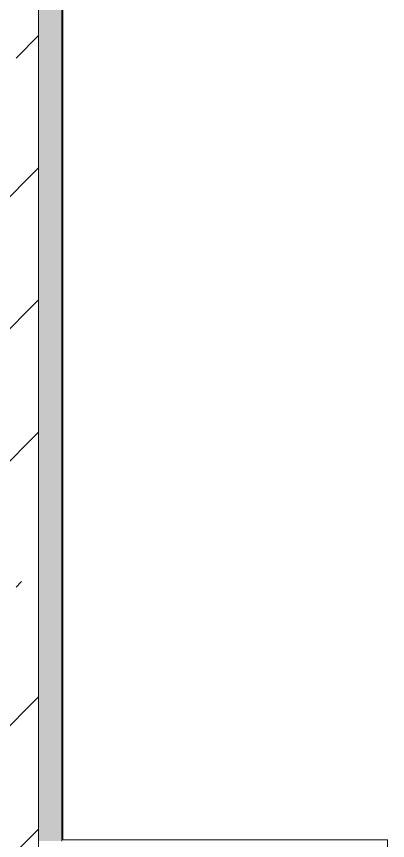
# Model space of a CAD drawing. Header units: millimetres. Extents: x -213911 to 415037, y -3642 to 107391.
# Drawn here: x 38806 to 39126, y 79987 to 80697 of the extents above; entities that cross this region are included whole.
import ezdxf

# ---------------------------------------------------------------- set-up
doc = ezdxf.new("R2010")
doc.units = ezdxf.units.MM
for name, color, linetype, lineweight in [('A-FLOR', 7, 'Continuous', 9), ('I-WALL', 7, 'Continuous', 5), ('Оси', 7, 'Continuous', 9)]:
    doc.layers.add(name, color=color, linetype=linetype, lineweight=lineweight)
doc.layers.add('A-WALL-1', color=9, linetype='Continuous', lineweight=5, true_color=0x808080)
doc.layers.add('A-WALL-FNSH-1', color=9, linetype='Continuous', lineweight=5, true_color=0x808080)

# ---------------------------------------------------------------- blocks, each defined once
blk = doc.blocks.new('1floor')
at = {"layer": 'I-WALL'}
h = blk.add_hatch(dxfattribs=at)
h.set_pattern_fill('FP_1', color=256, style=0, pattern_type=2)
h.set_pattern_definition([(45, (0, 0), (-114.04925, 114.04925), []), (45, (114.05, 0), (-114.04925, 114.04925), [201.612, -40.322, 6.706, -33.617])])
h.paths.add_polyline_path([(38663.45, 400), (38760, 400), (38760, 7400), (38540, 7400), (38540, 400), (38655.17, 400)])
h = blk.add_hatch(dxfattribs=at)
h.set_pattern_fill('FP_191', color=256, style=0, pattern_type=2)
h.set_pattern_definition([(0, (0, 0), (243.84, 60.96), [20.117, -162.763, 20.117, -162.763, -975.36]), (0, (0, 0), (243.84, 60.96), [-365.76, 20.117, -345.643, 20.117, -162.763, -426.72]), (0, (0, 0), (243.84, 60.96), [-914.4, 20.117, -101.803, 20.117, -284.683]), (120, (91.44, 30.48), (-174.71291, 180.69163), [20.117, -162.763, 20.117, -162.763, -975.36]), (120, (91.44, 30.48), (-174.71291, 180.69163), [-365.76, 20.117, -345.643, 20.117, -162.763, -426.72]), (120, (91.44, 30.48), (-174.71291, 180.69163), [-914.4, 20.117, -101.803, 20.117, -284.683]), (240, (121.92, 152.4), (-69.12709, -241.65163), [20.117, -162.763, 20.117, -162.763, -975.36]), (240, (121.92, 152.4), (-69.12709, -241.65163), [-365.76, 20.117, -345.643, 20.117, -162.763, -426.72]), (240, (121.92, 152.4), (-69.12709, -241.65163), [-914.4, 20.117, -101.803, 20.117, -284.683])])
h.paths.add_polyline_path([(38760, 800), (38780, 800.08), (38780, 7379), (38760, 7400), (38760, 1052.71)])
h.paths.add_polyline_path([(38780, 7380), (38780, 7400), (38760, 7400)])
at = {"layer": 'A-FLOR'}
blk.add_line((38780, 800), (38780, 7379), dxfattribs=at)
at = {"layer": 'A-WALL-1'}
blk.add_line((38760, 7400), (38760, 400), dxfattribs=at)
at = {"layer": 'A-WALL-FNSH-1'}
for p, q in [((38781, 801), (38781, 7379)), ((39061, 801), (38781, 801)), ((39061, 140), (39061, 801))]:
    blk.add_line(p, q, dxfattribs=at)
at = {"layer": 'Оси'}
blk.add_line((38760, -623.46), (38760, 4376.54), dxfattribs=at)

msp = doc.modelspace()

# ---------------------------------------------------------------- block references
msp.add_blockref('1floor', (64.7, 79186.05))

doc.saveas('drawing.dxf')
